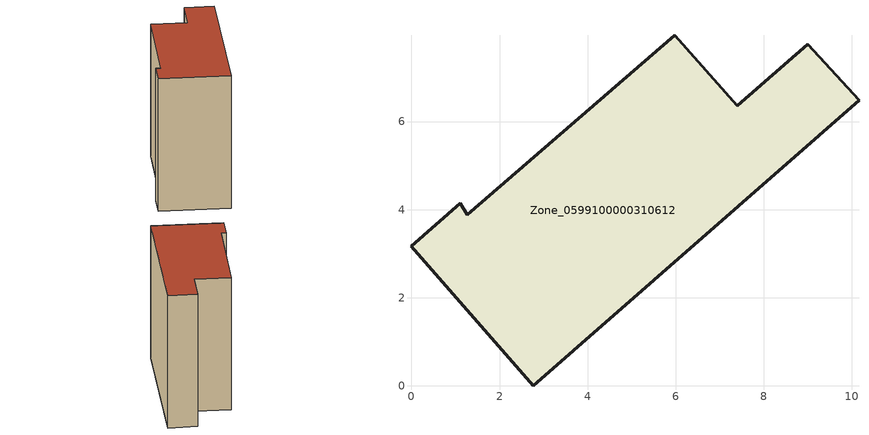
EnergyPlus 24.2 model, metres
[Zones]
Zone_0599100000310612
 floor ground (C_G): 2.77,0 0,3.17 1.11,4.15 1.27,3.88 5.97,7.96 7.4,6.36 8.99,7.75 10.16,6.48 z0
 wall outside (C_F): 1.27,3.88 1.11,4.15 0,3.17 2.77,0 10.16,6.48 8.99,7.75 7.4,6.36 5.97,7.96 1.27,3.88 z0:8.31
 roof outside (C_R): 10.16,6.48 8.99,7.75 7.4,6.36 5.97,7.96 1.27,3.88 1.11,4.15 0,3.17 2.77,0 z8.31
[BUILDING]
Pand.0599100000310612: North Axis=0; Terrain=City; Loads Convergence Tolerance Value=0.04; Temperature Convergence Tolerance Value=0.4; Solar Distribution=FullExterior; Maximum Number of Warmup Days=25; Minimum Number of Warmup Days=1
[Site:Location]
Rotterdam.The.Hague.AP_ZH_NLD Design_Conditions: Latitude=51.96; Longitude=4.45; Time Zone=1; Elevation=-4.5
[SITE:GROUNDTEMPERATURE:BUILDINGSURFACE]
18, 18, 18, 18, 18, 18, 18, 18, 18, 18, 18, 18
[MATERIAL] Thermal Absorptance=0.9; Solar Absorptance=0.7; Visible Absorptance=0.7
Name | Roughness | Thickness | Conductivity | Density | Specific Heat
G.TI.1946 | MediumSmooth | 0.15 | 1 | 540 | 1210
F.TI.1946 | Rough | 0.3 | 0.857143 | 1920 | 840
R.TI.1946 | MediumRough | 0.2 | 0.1 | 1500 | 1000
[CONSTRUCTION]
C_G: G.TI.1946
C_F: F.TI.1946
C_R: R.TI.1946
[ZONE]
Zone_0599100000310612: Type=1; Multiplier=1; Ceiling Height=Autocalculate; Volume=Autocalculate; Floor Area=autocalculate; Part of Total Floor Area=Yes
[ZONEINFILTRATION:DESIGNFLOWRATE]
Infil_Zone_0599100000310612: Zone or ZoneList or Space or SpaceList=Zone_0599100000310612; Schedule=AlwaysOn; Design Flow Rate Calculation Method=Flow/Area; Flow Rate per Floor Area=0.003; Constant Term Coefficient=1; Temperature Term Coefficient=0; Velocity Term Coefficient=0; Velocity Squared Term Coefficient=0
[HVACTEMPLATE:ZONE:IDEALLOADSAIRSYSTEM]
Zone_0599100000310612: Maximum Heating Supply Air Temperature=50; Minimum Cooling Supply Air Temperature=13; Maximum Heating Supply Air Humidity Ratio=0.0156; Minimum Cooling Supply Air Humidity Ratio=0.0077; Heating Limit=NoLimit; Cooling Limit=NoLimit; Dehumidification Control Type=ConstantSensibleHeatRatio; Cooling Sensible Heat Ratio=0.7; Dehumidification Setpoint=60; Humidification Control Type=None; Humidification Setpoint=30; Outdoor Air Method=None; Outdoor Air Flow Rate per Person=0.00944; Outdoor Air Flow Rate per Zone Floor Area=0; Outdoor Air Flow Rate per Zone=0; Demand Controlled Ventilation Type=None; Outdoor Air Economizer Type=NoEconomizer; Heat Recovery Type=None; Sensible Heat Recovery Effectiveness=0.7; Latent Heat Recovery Effectiveness=0.65
[ZONECONTROL:THERMOSTAT]
ThermostatControl_Zone_0599100000310612: Zone or ZoneList=Zone_0599100000310612; Control Type Schedule=DualSetpointControlType; Control 1=Thermostat_Zone_0599100000310612; Temperature Difference Between Cutout And Setpoint=0
[THERMOSTATSETPOINT:DUALSETPOINT]
Thermostat_Zone_0599100000310612: Heating Setpoint Temperature Schedule=HeatingSetpoint_Zone_0599100000310612; Cooling Setpoint Temperature Schedule=CoolingSetpoint_Zone_0599100000310612
[SCHEDULE:COMPACT]
HeatingSetpoint_Zone_0599100000310612: Through: 12/31, For: AllDays, Until: 24:00, 21
CoolingSetpoint_Zone_0599100000310612: Through: 12/31, For: AllDays, Until: 24:00, 24
DualSetpointControlType: Through: 12/31, For: AllDays, Until: 24:00, 4
AlwaysOn: Through: 12/31, For: AllDays, Until: 24:00, 1
